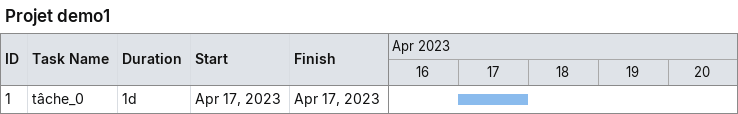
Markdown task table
Projet demo1

| ID | Task | Duration | Start | Finish |
|---|---|---|---|---|
| 1 | tâche_0 | 1d | 2023-04-17 | 2023-04-17 |
